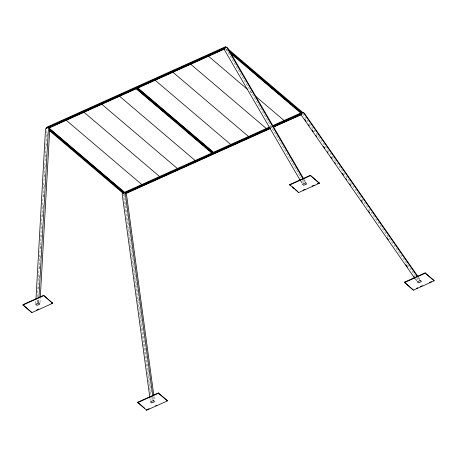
<?xml version="1.0" encoding="UTF-8"?>
<svg xmlns="http://www.w3.org/2000/svg" width="457" height="457" viewBox="0 0 457 457"><rect width="100%" height="100%" fill="white"/><g stroke="black" fill="none" stroke-linecap="round" stroke-linejoin="round"><path stroke-width="0.34" stroke-dasharray="2.29 1.71" d="M35.72 303.579L35.88 300.735M37.114 302.528L37.274 299.689M37.434 296.844L46.808 129.777M37.92 302.037L38.08 299.192M38.634 289.247L38.834 285.699M39.273 277.885L39.433 275.045M39.793 268.653L39.993 265.1M40.387 257.999L40.547 255.155M40.947 248.054L41.147 244.501M41.547 237.4L41.707 234.555M42.067 228.163L42.261 224.615M42.701 216.801L42.861 213.956M43.221 207.564L43.421 204.016M43.821 196.91L43.981 194.071M44.375 186.97L44.575 183.417M44.975 176.316L45.134 173.471M45.494 167.079L45.694 163.526M46.088 156.425L46.288 152.872M46.648 146.48L46.848 142.932M47.248 135.826L47.408 132.987M38.685 302.243L38.885 298.689M39.999 302.62L40.239 298.352M270.104 126.789L271.372 126.218M270.527 127.834L271.829 127.252M124.612 194.408L123.43 194.939L150.65 395.214M225.718 49.253L227.889 51.093M249.899 91.429L252.607 93.736M418.583 277.468L420.212 279.815M418.121 277.559L419.749 279.901M302.437 113.622L415.242 275.839M416.87 278.182L418.092 279.935M415.619 278.804L416.841 280.564M415.156 278.89L416.784 281.232M304.179 179.658L305.253 181.509M303.619 179.807L304.693 181.657M226.244 49.202L300.986 177.939M302.42 180.406L303.848 182.869M301.214 180.989L302.643 183.457M300.655 181.138L302.088 183.605M153.998 396.699L154.477 400.223M152.912 397.024L153.295 399.846M124.378 194.493L125.818 205.102M125.915 205.81L126.395 209.346M126.492 210.054L126.972 213.59M127.069 214.299L127.549 217.835M127.646 218.543L128.126 222.079M128.223 222.788L128.703 226.324M128.8 227.032L136.683 285.042M136.78 285.745L138.414 297.775M138.511 298.478L139.568 306.264M139.665 306.967L142.453 327.486M142.55 328.189L148.125 369.222M148.222 369.93L151.393 393.271M151.97 397.516L152.261 399.641M150.747 395.916L151.318 400.149M149.947 398.361L150.239 400.475"/><path stroke-width="0.69" d="M35.96 299.312L45.534 128.691L48.499 127.354L49.773 128.44L40.319 296.93M38.925 297.981L48.499 127.354M46.82 128.394L46.483 127.32L225.438 46.774L225.918 47.18M46.654 127.857L225.609 47.311M300.295 180.521L223.656 48.522L226.621 47.185L227.894 48.271L303.819 179.041M48.716 127.543L225.775 47.854L225.438 46.774M48.956 127.743L224.113 48.91L223.656 48.522M49.196 127.949L224.353 49.116M49.156 128.149L124.572 192.288L212.385 152.769M212.939 152.518L269.47 127.075M272.646 125.646L300.666 113.033M153.803 395.288L126.395 193.602L125.121 192.523L122.156 193.854L149.759 396.95M414.75 278.307L300.278 113.684L303.242 112.353L304.516 113.439L417.767 276.296M49.327 128.685L124.744 192.825L212.551 153.306L212.716 153.843L136.22 88.784M269.601 127.629L213.665 152.804L137.163 87.744L137.329 88.281L213.83 153.346L213.493 152.267L137.54 87.664M272.852 126.166L300.82 113.576M125.698 193.014L270.333 127.914M272.926 126.743L300.855 114.176L300.278 113.684M125.938 193.214L270.487 128.154M273.092 126.983L301.334 114.581L273.332 127.183M126.172 193.42L270.076 128.651M43.598 295.342L22.85 304.682L22.964 305.042L31.887 312.628L52.635 303.294L43.598 295.342L52.635 303.294M289.618 184.617L310.366 175.277L319.403 183.228L298.655 192.563L289.618 184.617L290.663 185.508M22.964 305.042L43.712 295.702M289.727 184.971L310.474 175.637L319.403 183.228M38.645 302.957L35.68 304.288L36.954 305.373L39.919 304.042L38.531 302.597M305.407 182.891L302.443 184.222L303.722 185.308L306.681 183.977L305.299 182.532M36.314 310.229L38.908 309.058M51.224 303.517L52.521 302.934M303.077 190.163L305.025 189.289M312.16 186.079L314.102 185.199M317.347 183.743L319.289 182.869M137.597 402.274L158.345 392.934L167.273 400.526L167.382 400.886L146.634 410.226L137.597 402.274L144.423 408.078M404.365 282.209L425.113 272.869L434.036 280.461L434.15 280.821L413.402 290.161L404.365 282.209L413.402 290.161M137.711 402.634L158.459 393.294L167.382 400.886M404.479 282.569L425.227 273.229L434.15 280.821M149.119 408.701L146.526 409.866L146.634 410.226M155.603 405.782L156.9 405.199M416.533 288.338L417.829 287.756M420.423 286.59L422.365 285.716M429.5 282.506L431.442 281.632M227.546 48.568L302.894 112.65M228.997 50.596L302.174 112.833M229.528 51.767L301.62 113.079M231.482 53.76L233.11 55.143M234.738 56.525L235.823 57.451M240.708 61.604L241.793 62.523M252.104 71.292L273.263 89.286M274.349 90.212L276.514 92.057M277.599 92.982L279.227 94.365M280.312 95.29L281.94 96.673M283.569 98.055L285.197 99.443M286.825 100.826L287.91 101.745M289.538 103.133L290.623 104.053M292.794 105.898L293.88 106.824M230.054 52.938L301.066 113.33M208.118 55.897L247.728 89.583M255.863 96.507L284.077 120.499M190.877 64.363L266.294 128.503M172.552 71.909L248.511 136.506M292.24 186.844L294.342 188.632M295.393 189.524L297.49 191.312M155.311 80.375L230.722 144.515M169.536 115.604L170.621 116.524M136.774 88.532L213.276 153.592M136.597 88.704L151.244 101.163M152.33 102.088L154.5 103.933M155.586 104.853L157.214 106.241M158.299 107.161L159.921 108.543M161.55 109.931L163.178 111.314M164.806 112.696L165.891 113.622M167.519 115.004L168.604 115.929M170.775 117.775L171.861 118.7M187.05 131.616L203.331 145.463M204.41 146.383L209.295 150.536M210.38 151.461L212.008 152.844M119.74 96.381L195.156 160.521M101.414 103.922L177.373 168.524M83.631 111.931L159.584 176.528M65.842 119.934L141.801 184.537M49.527 129.257L124.333 192.877M46.483 127.32L46.962 127.726M49.516 129.965L123.773 193.122M49.505 130.679L123.219 193.374M23.901 305.573L31.887 312.628M303.242 112.353L417.715 276.971M304.808 119.46L306.03 121.214M308.475 124.727L309.292 125.904M312.142 129.999L313.365 131.759M315.81 135.272L316.627 136.449M323.55 146.406L324.773 148.165M327.218 151.678L328.029 152.849M330.885 156.951L332.102 158.71M334.547 162.224L335.364 163.395M342.287 173.352L343.51 175.111M345.955 178.624L346.772 179.795M349.622 183.897L350.845 185.656M361.03 200.303L362.252 202.057M368.359 210.848L369.582 212.602M387.102 237.794L388.324 239.554M405.839 264.746L407.467 267.088M413.985 276.462L414.802 277.633M226.621 47.185L303.259 179.19M425.113 272.869L425.227 273.229M302.42 112.245L302.751 113.325M310.366 175.277L310.474 175.637M298.541 192.203L298.655 192.563M124.572 192.288L124.744 192.825M158.345 392.934L158.459 393.294M125.121 192.523L152.815 396.322M153.392 400.549L150.427 401.886L151.701 402.971L154.666 401.634L153.392 400.549M420.16 280.484L417.195 281.82L418.469 282.906L421.434 281.569L420.16 280.484"/></g></svg>
